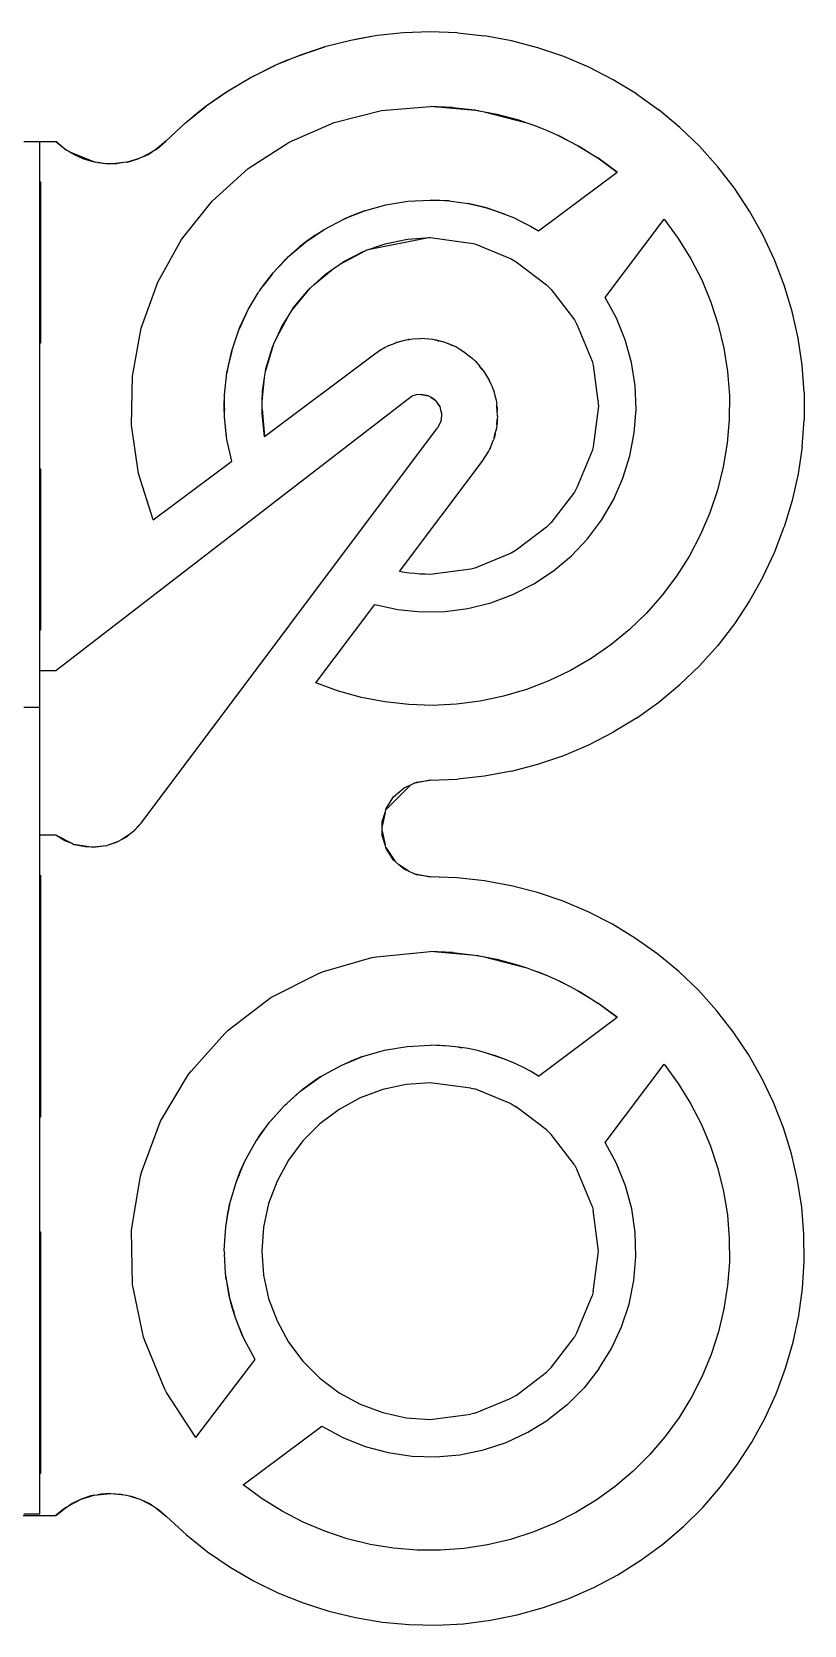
# Model space of a CAD drawing. Header units: millimetres. Extents: x -1533 to 3873, y -634 to 3374.
# Drawn here: x -676 to -436.5, y 2224.3 to 2718.3 of the extents above; entities that cross this region are included whole.
import ezdxf

# ---------------------------------------------------------------- set-up
doc = ezdxf.new("R2010")
doc.units = ezdxf.units.MM
doc.header["$MEASUREMENT"] = 0

msp = doc.modelspace()

# ---------------------------------------------------------------- linework, layer by layer
for p, q in [((-568.95632, 2717.12969), (-577.09238, 2715.66425)), ((-568.95632, 2717.12969), (-575.06849, 2716.08494)), ((-560.73655, 2718.01194), (-568.95632, 2717.12969)), ((-552.47482, 2718.30652), (-560.73655, 2718.01194)), ((-544.00737, 2717.99708), (-552.47482, 2718.30652)), ((-544.00737, 2717.99708), (-535.58509, 2717.07035)), ((-527.25292, 2715.53133), (-535.58509, 2717.07035)), ((-585.10341, 2713.62308), (-592.94872, 2711.01652)), ((-592.94872, 2711.01652), (-586.09396, 2713.32793)), ((-586.09396, 2713.32793), (-585.10341, 2713.62308)), ((-577.09238, 2715.66425), (-585.10341, 2713.62308)), ((-575.06849, 2716.08494), (-577.09238, 2715.66425)), ((-519.05533, 2713.38819), (-527.25292, 2715.53133)), ((-511.03604, 2710.6524), (-519.05533, 2713.38819)), ((-600.58846, 2707.85782), (-607.98383, 2704.16305)), ((-607.07407, 2704.65359), (-600.58846, 2707.85782)), ((-592.94872, 2711.01652), (-600.58846, 2707.85782)), ((-596.79674, 2709.50526), (-600.58846, 2707.85782)), ((-596.79674, 2709.50526), (-592.94872, 2711.01652)), ((-503.23785, 2707.33852), (-511.03604, 2710.6524)), ((-495.70236, 2703.46426), (-503.23785, 2707.33852)), ((-607.98383, 2704.16305), (-615.09727, 2699.95092)), ((-607.07407, 2704.65359), (-607.98383, 2704.16305)), ((-488.46977, 2699.05027), (-495.70236, 2703.46426)), ((-615.09727, 2699.95092), (-621.89265, 2695.24287)), ((-616.82732, 2698.81951), (-621.89265, 2695.24287)), ((-615.09727, 2699.95092), (-616.82732, 2698.81951)), ((-488.46977, 2699.05027), (-481.57867, 2694.12012)), ((-628.33547, 2690.0628), (-621.89265, 2695.24287)), ((-621.89265, 2695.24287), (-625.96285, 2692.05903)), ((-582.26003, 2690.18727), (-567.59168, 2693.87477)), ((-567.59168, 2693.87477), (-567.56614, 2693.88028)), ((-567.56614, 2693.88028), (-552.47482, 2695.13653)), ((-545.52897, 2694.8763), (-552.47482, 2695.13653)), ((-537.37914, 2693.86162), (-552.47482, 2695.13653)), ((-545.52897, 2694.8763), (-538.62205, 2694.0971)), ((-538.62205, 2694.0971), (-537.37914, 2693.86162)), ((-537.37914, 2693.86162), (-536.18419, 2693.63524)), ((-536.18419, 2693.63524), (-522.52688, 2690.10769)), ((-536.18419, 2693.63524), (-531.7928, 2692.80327)), ((-531.7928, 2692.80327), (-525.0795, 2691.0021)), ((-475.06584, 2688.70009), (-481.57867, 2694.12012)), ((-628.33547, 2690.0628), (-634.39298, 2684.437)), ((-628.33547, 2690.0628), (-625.96285, 2692.05903)), ((-596.15838, 2684.15652), (-582.26003, 2690.18727)), ((-525.0795, 2691.0021), (-522.52688, 2690.10769)), ((-522.52688, 2690.10769), (-520.34271, 2689.34239)), ((-520.34271, 2689.34239), (-516.24421, 2687.70944)), ((-520.34271, 2689.34239), (-518.5198, 2688.70367)), ((-518.5198, 2688.70367), (-516.24421, 2687.70944)), ((-516.24421, 2687.70944), (-513.45406, 2686.4904)), ((-468.96602, 2682.81913), (-475.06584, 2688.70009)), ((-678.47482, 2684.30652), (-673.47482, 2684.30652)), ((-673.47482, 2684.30652), (-668.51141, 2684.30652)), ((-673.47482, 2671.80652), (-673.47482, 2684.30652)), ((-665.89459, 2682.07758), (-668.51141, 2684.30652)), ((-668.51141, 2684.30652), (-665.23742, 2681.66222)), ((-634.39298, 2684.437), (-637.67622, 2681.74873)), ((-636.99268, 2682.18812), (-634.39298, 2684.437)), ((-608.88993, 2675.94804), (-596.15838, 2684.15652)), ((-513.45406, 2686.4904), (-509.38547, 2684.45735)), ((-513.45406, 2686.4904), (-512.15045, 2685.92084)), ((-512.15045, 2685.92084), (-509.38547, 2684.45735)), ((-509.38547, 2684.45735), (-506.83467, 2683.10722)), ((-506.83467, 2683.10722), (-502.57557, 2680.50966)), ((-506.83467, 2683.10722), (-506.00718, 2682.66924)), ((-506.00718, 2682.66924), (-502.57557, 2680.50966)), ((-463.31175, 2676.5086), (-468.96602, 2682.81913)), ((-665.23742, 2681.66222), (-665.89459, 2682.07758)), ((-664.55417, 2681.23038), (-665.23742, 2681.66222)), ((-664.55417, 2681.23038), (-656.36031, 2677.85791)), ((-662.98888, 2680.24105), (-664.55417, 2681.23038)), ((-659.8527, 2678.83379), (-662.98888, 2680.24105)), ((-656.54905, 2677.88413), (-659.8527, 2678.83379)), ((-656.36031, 2677.85791), (-656.54905, 2677.88413)), ((-655.64004, 2677.75784), (-656.36031, 2677.85791)), ((-655.64004, 2677.75784), (-652.11901, 2677.41503)), ((-653.14431, 2677.41111), (-655.64004, 2677.75784)), ((-652.11901, 2677.41503), (-653.14431, 2677.41111)), ((-650.87471, 2677.41979), (-652.11901, 2677.41503)), ((-647.42685, 2677.75882), (-650.87471, 2677.41979)), ((-649.70689, 2677.42426), (-650.87471, 2677.41979)), ((-647.42685, 2677.75882), (-649.70689, 2677.42426)), ((-646.59888, 2677.88031), (-647.42685, 2677.75882)), ((-646.59888, 2677.88031), (-642.56484, 2679.10188)), ((-646.30588, 2677.9233), (-646.59888, 2677.88031)), ((-646.30588, 2677.9233), (-643.00958, 2678.89821)), ((-642.56484, 2679.10188), (-643.00958, 2678.89821)), ((-641.61125, 2679.53855), (-642.56484, 2679.10188)), ((-638.69104, 2681.0964), (-641.61125, 2679.53855)), ((-641.61125, 2679.53855), (-639.88426, 2680.3294)), ((-639.88426, 2680.3294), (-638.69104, 2681.0964)), ((-637.67622, 2681.74873), (-638.69104, 2681.0964)), ((-637.67622, 2681.74873), (-636.99268, 2682.18812)), ((-502.57557, 2680.50966), (-500.51689, 2679.2141)), ((-494.53517, 2674.83518), (-500.51689, 2679.2141)), ((-500.51689, 2679.2141), (-500.12443, 2678.96711)), ((-500.12443, 2678.96711), (-494.53517, 2674.83518)), ((-620.11856, 2665.77997), (-608.88993, 2675.94804)), ((-518.86411, 2656.58236), (-494.53517, 2674.83518)), ((-458.13322, 2669.80216), (-463.31175, 2676.5086)), ((-673.47482, 2671.80652), (-673.32482, 2671.80652)), ((-673.47482, 2621.80652), (-673.47482, 2671.80652)), ((-673.32482, 2671.80652), (-673.32482, 2621.80652)), ((-453.45802, 2662.7356), (-458.13322, 2669.80216)), ((-629.54583, 2653.92256), (-620.11856, 2665.77997)), ((-572.86075, 2662.80413), (-576.90533, 2661.28699)), ((-575.77983, 2661.64094), (-572.86075, 2662.80413)), ((-572.86075, 2662.80413), (-566.19971, 2664.65372)), ((-566.19971, 2664.65372), (-559.37774, 2665.77222)), ((-559.37774, 2665.77222), (-552.47482, 2666.14652)), ((-552.47482, 2666.14652), (-549.52615, 2666.07839)), ((-546.58377, 2665.87414), (-552.47482, 2666.14652)), ((-549.52615, 2666.07839), (-546.58377, 2665.87414)), ((-546.58377, 2665.87414), (-543.65397, 2665.53419)), ((-543.65397, 2665.53419), (-540.74299, 2665.05929)), ((-540.74299, 2665.05929), (-537.85705, 2664.45044)), ((-535.00232, 2663.70894), (-540.74299, 2665.05929)), ((-537.85705, 2664.45044), (-535.00232, 2663.70894)), ((-535.00232, 2663.70894), (-532.18488, 2662.83638)), ((-529.41075, 2661.83462), (-535.00232, 2663.70894)), ((-532.18488, 2662.83638), (-529.41075, 2661.83462)), ((-449.31113, 2655.34664), (-453.45802, 2662.7356)), ((-585.39036, 2657.00674), (-579.28273, 2660.24512)), ((-576.90533, 2661.28699), (-579.28273, 2660.24512)), ((-579.28273, 2660.24512), (-577.60026, 2660.91555)), ((-577.60026, 2660.91555), (-575.77983, 2661.64094)), ((-577.60026, 2660.91555), (-576.90533, 2661.28699)), ((-576.90533, 2661.28699), (-575.77983, 2661.64094)), ((-529.41075, 2661.83462), (-526.68585, 2660.7058)), ((-526.68585, 2660.7058), (-524.016, 2659.45231)), ((-524.016, 2659.45231), (-521.4069, 2658.07686)), ((-521.4069, 2658.07686), (-518.86411, 2656.58236)), ((-498.21467, 2635.94254), (-479.95963, 2660.26302)), ((-479.95963, 2660.26302), (-475.56577, 2654.29121)), ((-636.92119, 2640.69095), (-629.54583, 2653.92256)), ((-596.38062, 2648.65118), (-591.11202, 2653.12691)), ((-591.11202, 2653.12691), (-592.97449, 2651.65551)), ((-591.11202, 2653.12691), (-585.39036, 2657.00674)), ((-587.94243, 2655.38755), (-591.11202, 2653.12691)), ((-587.94243, 2655.38755), (-585.39036, 2657.00674)), ((-552.47482, 2654.50652), (-572.18558, 2650.58582)), ((-566.38233, 2652.61976), (-559.49228, 2654.03268)), ((-559.49228, 2654.03268), (-552.47482, 2654.50652)), ((-552.47482, 2654.50652), (-539.84463, 2652.84373)), ((-539.84463, 2652.84373), (-538.58012, 2652.56865)), ((-475.56577, 2654.29121), (-471.66251, 2647.9878)), ((-445.71467, 2647.67467), (-449.31113, 2655.34664)), ((-599.76315, 2645.07978), (-596.93452, 2648.06635)), ((-597.61652, 2647.44822), (-596.38062, 2648.65118)), ((-596.93452, 2648.06635), (-597.61652, 2647.44822)), ((-596.93452, 2648.06635), (-596.38062, 2648.65118)), ((-596.38062, 2648.65118), (-592.97449, 2651.65551)), ((-596.27365, 2648.66533), (-596.2976, 2648.64362)), ((-580.63393, 2646.15911), (-572.66942, 2650.41624)), ((-579.28447, 2647.09585), (-573.0199, 2650.2934)), ((-573.0199, 2650.2934), (-572.66942, 2650.41624)), ((-572.66942, 2650.41624), (-572.18558, 2650.58582)), ((-572.18558, 2650.58582), (-566.38233, 2652.61976)), ((-538.58012, 2652.56865), (-527.39652, 2647.93625)), ((-527.39652, 2647.93625), (-525.76617, 2647.04601)), ((-471.66251, 2647.9878), (-468.27472, 2641.393)), ((-604.31413, 2639.44838), (-601.44102, 2643.22853)), ((-601.44102, 2643.22853), (-601.82381, 2642.80619)), ((-601.44102, 2643.22853), (-601.13437, 2643.63199)), ((-601.13437, 2643.63199), (-597.61652, 2647.44822)), ((-601.13437, 2643.63199), (-599.76315, 2645.07978)), ((-597.61652, 2647.44822), (-599.76315, 2645.07978)), ((-588.41052, 2640.0179), (-582.53755, 2644.83771)), ((-588.41052, 2640.0179), (-585.06231, 2643.08514)), ((-585.06231, 2643.08514), (-582.53755, 2644.83771)), ((-582.53755, 2644.83771), (-580.63393, 2646.15911)), ((-580.63393, 2646.15911), (-579.28447, 2647.09585)), ((-525.76617, 2647.04601), (-516.3722, 2639.83776)), ((-442.68781, 2639.76066), (-445.71467, 2647.67467)), ((-642.04863, 2626.43679), (-636.92119, 2640.69095)), ((-605.42184, 2637.95481), (-605.55584, 2637.77413)), ((-605.42184, 2637.95481), (-605.31753, 2638.12821)), ((-605.31753, 2638.12821), (-604.31413, 2639.44838)), ((-601.82381, 2642.80619), (-604.31413, 2639.44838)), ((-595.40059, 2631.88845), (-589.69348, 2638.84259)), ((-594.74898, 2632.92899), (-590.24854, 2638.33411)), ((-590.24854, 2638.33411), (-589.69348, 2638.84259)), ((-589.69348, 2638.84259), (-588.41052, 2640.0179)), ((-516.3722, 2639.83776), (-514.94358, 2638.40914)), ((-514.94358, 2638.40914), (-507.73535, 2629.01519)), ((-468.27472, 2641.393), (-465.42403, 2634.54886)), ((-440.24671, 2631.6468), (-442.68781, 2639.76066)), ((-608.88105, 2632.2044), (-605.75763, 2637.39661)), ((-605.75763, 2637.39661), (-605.55584, 2637.77413)), ((-494.73596, 2629.54197), (-498.21467, 2635.94254)), ((-465.42403, 2634.54886), (-463.12862, 2627.49908)), ((-611.45529, 2626.73704), (-608.88105, 2632.2044)), ((-611.11797, 2627.36812), (-608.88105, 2632.2044)), ((-600.04626, 2623.50816), (-596.53616, 2630.07508)), ((-598.48194, 2626.96793), (-596.53616, 2630.07508)), ((-596.53616, 2630.07508), (-595.40059, 2631.88845)), ((-595.40059, 2631.88845), (-594.74898, 2632.92899)), ((-507.73535, 2629.01519), (-506.8451, 2627.38482)), ((-492.00909, 2622.78676), (-494.73596, 2629.54197)), ((-438.4044, 2623.37639), (-440.24671, 2631.6468)), ((-644.79187, 2611.53893), (-642.04863, 2626.43679)), ((-613.98979, 2619.37856), (-611.78315, 2625.92998)), ((-611.78315, 2625.92998), (-611.45529, 2626.73704)), ((-611.78315, 2625.92998), (-611.54186, 2626.45166)), ((-611.54186, 2626.45166), (-611.11797, 2627.36812)), ((-611.54186, 2626.45166), (-611.45529, 2626.73704)), ((-611.45529, 2626.73704), (-611.11797, 2627.36812)), ((-600.90712, 2621.60421), (-600.04626, 2623.50816)), ((-600.04626, 2623.50816), (-598.48194, 2626.96793)), ((-558.98261, 2622.92773), (-557.92312, 2623.09971)), ((-557.92312, 2623.09971), (-555.37482, 2623.23652)), ((-551.62554, 2622.93935), (-555.37482, 2623.23652)), ((-506.8451, 2627.38482), (-502.21272, 2616.20127)), ((-463.12862, 2627.49908), (-461.40312, 2620.28858)), ((-437.17071, 2614.99358), (-438.4044, 2623.37639)), ((-673.32482, 2621.80652), (-673.47482, 2621.80652)), ((-673.47482, 2582.79449), (-673.47482, 2621.80652)), ((-615.47509, 2612.62696), (-613.98979, 2619.37856)), ((-613.98979, 2619.37856), (-615.08815, 2614.76108)), ((-603.81122, 2592.85062), (-569.65789, 2618.47422)), ((-603.51767, 2612.99838), (-600.90712, 2621.60421)), ((-603.38949, 2613.81899), (-601.37964, 2620.55915)), ((-601.37964, 2620.55915), (-600.90712, 2621.60421)), ((-569.65789, 2618.47422), (-567.53739, 2619.8941)), ((-567.53739, 2619.8941), (-566.85609, 2620.25117)), ((-566.85609, 2620.25117), (-566.08739, 2620.65405)), ((-566.50717, 2620.47246), (-566.85609, 2620.25117)), ((-566.50717, 2620.47246), (-566.08739, 2620.65405)), ((-565.27705, 2621.07876), (-566.08739, 2620.65405)), ((-565.27705, 2621.07876), (-563.34653, 2621.8397)), ((-563.34653, 2621.8397), (-563.08287, 2621.95376)), ((-563.08287, 2621.95376), (-563.00974, 2621.97245)), ((-562.90286, 2622.01458), (-563.00974, 2621.97245)), ((-562.90286, 2622.01458), (-560.44212, 2622.69082)), ((-560.44212, 2622.69082), (-559.77826, 2622.79858)), ((-559.77826, 2622.79858), (-558.98261, 2622.92773)), ((-559.77826, 2622.79858), (-559.41926, 2622.89036)), ((-558.98261, 2622.92773), (-559.41926, 2622.89036)), ((-551.12257, 2622.81771), (-551.62554, 2622.93935)), ((-551.12257, 2622.81771), (-551.0506, 2622.83635)), ((-551.0506, 2622.83635), (-551.00726, 2622.83234)), ((-551.00726, 2622.83234), (-550.86729, 2622.79257)), ((-550.86729, 2622.79257), (-550.73167, 2622.77921)), ((-550.73167, 2622.77921), (-547.96989, 2622.05526)), ((-550.73167, 2622.77921), (-550.00193, 2622.54669)), ((-550.00193, 2622.54669), (-549.82057, 2622.50283)), ((-547.96989, 2622.05526), (-546.97133, 2621.68561)), ((-547.32547, 2621.78623), (-546.97133, 2621.68561)), ((-546.97133, 2621.68561), (-546.78804, 2621.63353)), ((-546.52699, 2621.50374), (-546.78804, 2621.63353)), ((-546.52699, 2621.50374), (-546.26696, 2621.42486)), ((-546.52699, 2621.50374), (-545.88898, 2621.18653)), ((-544.49916, 2620.60631), (-546.26696, 2621.42486)), ((-546.26696, 2621.42486), (-545.57886, 2621.05706)), ((-543.58349, 2620.04027), (-544.49916, 2620.60631)), ((-542.98865, 2619.67256), (-543.58349, 2620.04027)), ((-543.58349, 2620.04027), (-542.86047, 2619.6808)), ((-542.98865, 2619.67256), (-542.6271, 2619.50488)), ((-542.86047, 2619.6808), (-542.6271, 2619.50488)), ((-542.6271, 2619.50488), (-542.51053, 2619.417)), ((-542.51053, 2619.417), (-542.21571, 2619.19476)), ((-542.51053, 2619.417), (-542.15225, 2619.2255)), ((-541.80675, 2618.94195), (-542.15225, 2619.2255)), ((-542.15225, 2619.2255), (-541.30003, 2618.62871)), ((-541.30003, 2618.62871), (-540.1597, 2617.64487)), ((-490.06955, 2615.76488), (-492.00909, 2622.78676)), ((-461.40312, 2620.28858), (-460.25855, 2612.96339)), ((-615.08815, 2614.76108), (-615.47509, 2612.62696)), ((-603.51767, 2612.99838), (-603.38949, 2613.81899)), ((-540.1597, 2617.64487), (-540.10674, 2617.60495)), ((-540.10674, 2617.60495), (-539.35795, 2617.04048)), ((-540.10674, 2617.60495), (-539.02849, 2616.67988)), ((-539.35795, 2617.04048), (-539.02849, 2616.67988)), ((-539.02849, 2616.67988), (-538.9811, 2616.62801)), ((-538.9811, 2616.62801), (-538.86209, 2616.52533)), ((-538.54568, 2616.26566), (-538.86209, 2616.52533)), ((-538.50824, 2616.22004), (-538.54568, 2616.26566)), ((-538.45237, 2616.17184), (-538.50824, 2616.22004)), ((-538.45237, 2616.17184), (-537.1044, 2614.57388)), ((-537.1044, 2614.57388), (-536.39943, 2613.80225)), ((-536.24856, 2613.55931), (-537.1044, 2614.57388)), ((-536.39943, 2613.80225), (-536.24856, 2613.55931)), ((-536.24856, 2613.55931), (-536.02731, 2613.29703)), ((-536.02731, 2613.29703), (-535.58585, 2612.65909)), ((-502.21272, 2616.20127), (-501.93761, 2614.93662)), ((-501.93761, 2614.93662), (-500.27482, 2602.30652)), ((-488.94261, 2608.56776), (-490.06955, 2615.76488)), ((-436.55222, 2606.54308), (-437.17071, 2614.99358)), ((-645.07724, 2596.39332), (-644.79187, 2611.53893)), ((-616.22165, 2605.75432), (-615.47509, 2612.62696)), ((-604.53903, 2603.68526), (-603.79941, 2611.19472)), ((-604.47498, 2606.86983), (-603.79941, 2611.19472)), ((-603.79941, 2611.19472), (-603.51767, 2612.99838)), ((-535.58585, 2612.65909), (-534.0854, 2610.0761)), ((-533.38649, 2608.54439), (-534.0854, 2610.0761)), ((-533.38649, 2608.54439), (-532.67515, 2606.58947)), ((-488.64293, 2601.2891), (-488.94261, 2608.56776)), ((-460.25855, 2612.96339), (-459.70221, 2605.57021)), ((-668.51099, 2520.29449), (-559.3374, 2604.56982)), ((-616.31482, 2602.30652), (-616.22165, 2605.75432)), ((-616.22131, 2603.25597), (-616.22165, 2605.75432)), ((-604.58626, 2601.33684), (-604.53903, 2603.68526)), ((-604.53903, 2603.68526), (-604.47498, 2606.86983)), ((-559.3374, 2604.56982), (-558.12676, 2605.30845)), ((-556.7845, 2605.76626), (-558.12676, 2605.30845)), ((-555.37482, 2605.92133), (-556.7845, 2605.76626)), ((-555.37482, 2605.92133), (-552.96712, 2605.4424)), ((-553.03557, 2605.4847), (-555.37482, 2605.92133)), ((-552.96712, 2605.4424), (-553.03557, 2605.4847)), ((-552.96712, 2605.4424), (-552.27531, 2605.01484)), ((-552.27531, 2605.01484), (-550.91414, 2604.10534)), ((-551.01131, 2604.23365), (-552.27531, 2605.01484)), ((-550.91414, 2604.10534), (-551.01131, 2604.23365)), ((-550.91414, 2604.10534), (-550.32742, 2603.33062)), ((-550.32742, 2603.33062), (-549.50808, 2602.10439)), ((-549.57464, 2602.33662), (-550.32742, 2603.33062)), ((-532.67515, 2606.58947), (-532.59821, 2606.2551)), ((-532.59821, 2606.2551), (-532.57267, 2606.18949)), ((-532.57267, 2606.18949), (-532.49447, 2605.98857)), ((-532.57267, 2606.18949), (-532.41958, 2605.59195)), ((-532.49447, 2605.98857), (-532.41958, 2605.59195)), ((-532.41958, 2605.59195), (-532.30053, 2604.96144)), ((-532.41958, 2605.59195), (-532.03213, 2604.07967)), ((-532.03213, 2604.07967), (-531.83176, 2602.92422)), ((-459.70221, 2605.57021), (-459.73765, 2598.15622)), ((-436.55222, 2606.54308), (-436.55222, 2598.06997)), ((-616.31482, 2602.30652), (-616.22131, 2603.25597)), ((-616.22071, 2598.84127), (-616.31482, 2602.30652)), ((-616.31482, 2602.30652), (-616.22099, 2600.92362)), ((-616.22099, 2600.92362), (-616.22131, 2603.25597)), ((-616.22071, 2598.84127), (-616.22099, 2600.92362)), ((-615.47227, 2591.96885), (-616.22071, 2598.84127)), ((-615.72971, 2593.68305), (-616.22071, 2598.84127)), ((-604.61641, 2599.83782), (-604.58626, 2601.33684)), ((-603.81122, 2592.85062), (-604.61641, 2599.83782)), ((-604.58626, 2601.33684), (-603.81122, 2592.85062)), ((-549.57464, 2602.33662), (-549.50808, 2602.10439)), ((-549.50808, 2602.10439), (-549.22246, 2601.10783)), ((-549.22246, 2601.10783), (-548.94798, 2599.72789)), ((-549.22246, 2601.10783), (-548.91902, 2600.04906)), ((-548.94798, 2599.72789), (-549.07957, 2598.26846)), ((-548.91902, 2600.04906), (-548.94798, 2599.72789)), ((-531.77794, 2602.19374), (-531.83176, 2602.92422)), ((-531.77794, 2602.19374), (-531.68066, 2601.6785)), ((-531.67895, 2600.84997), (-531.77794, 2602.19374)), ((-531.68066, 2601.6785), (-531.67895, 2600.84997)), ((-531.67895, 2600.84997), (-531.67859, 2600.6744)), ((-531.57482, 2599.43653), (-531.67859, 2600.6744)), ((-531.57629, 2599.17187), (-531.67328, 2598.09977)), ((-531.57629, 2599.17187), (-531.57482, 2599.43653)), ((-500.27482, 2602.30652), (-501.93761, 2589.67643)), ((-489.17443, 2594.0237), (-488.64293, 2601.2891)), ((-642.89894, 2581.40247), (-645.07724, 2596.39332)), ((-642.09378, 2473.00324), (-550.18698, 2595.54565)), ((-615.47227, 2591.96885), (-615.72971, 2593.68305)), ((-549.19601, 2597.55096), (-550.18698, 2595.54565)), ((-549.07957, 2598.26846), (-549.19601, 2597.55096)), ((-549.13272, 2597.67902), (-549.19601, 2597.55096)), ((-549.07957, 2598.26846), (-549.13272, 2597.67902)), ((-532.66816, 2592.45736), (-532.28541, 2593.96636)), ((-532.28541, 2593.96636), (-532.46764, 2592.9789)), ((-531.91514, 2595.42612), (-532.28541, 2593.96636)), ((-531.81816, 2596.4982), (-531.91514, 2595.42612)), ((-531.81816, 2596.4982), (-531.67328, 2598.09977)), ((-531.67161, 2597.29229), (-531.81816, 2596.4982)), ((-531.67328, 2598.09977), (-531.67161, 2597.29229)), ((-490.53017, 2586.86614), (-489.17443, 2594.0237)), ((-459.73765, 2598.15622), (-460.36463, 2590.76871)), ((-437.17071, 2589.61947), (-436.55222, 2598.06997)), ((-613.98511, 2585.21764), (-615.47227, 2591.96885)), ((-534.32728, 2588.32612), (-534.19159, 2588.64126)), ((-534.0417, 2588.88485), (-534.19159, 2588.64126)), ((-534.01065, 2588.9656), (-534.0417, 2588.88485)), ((-533.66658, 2589.86052), (-534.01065, 2588.9656)), ((-534.01065, 2588.9656), (-533.77933, 2589.4328)), ((-533.77933, 2589.4328), (-532.83983, 2591.78053)), ((-532.66816, 2592.45736), (-532.83983, 2591.78053)), ((-532.46764, 2592.9789), (-532.66816, 2592.45736)), ((-501.93761, 2589.67643), (-502.21272, 2588.41178)), ((-460.36463, 2590.76871), (-461.57916, 2583.45479)), ((-437.17071, 2589.61947), (-438.4044, 2581.23665)), ((-638.31405, 2566.96482), (-613.98511, 2585.21764)), ((-561.98739, 2550.9806), (-536.34034, 2585.14918)), ((-536.34034, 2585.14918), (-534.32728, 2588.32612)), ((-502.21272, 2588.41178), (-506.8451, 2577.22823)), ((-492.69251, 2579.90964), (-490.53017, 2586.86614)), ((-673.47482, 2582.79449), (-673.32482, 2582.79449)), ((-673.47482, 2532.79449), (-673.47482, 2582.79449)), ((-673.32482, 2582.79449), (-673.32482, 2532.79449)), ((-638.31405, 2566.96482), (-642.89894, 2581.40247)), ((-495.63329, 2573.24477), (-492.69251, 2579.90964)), ((-461.57916, 2583.45479), (-463.37351, 2576.26111)), ((-438.4044, 2581.23665), (-440.24671, 2572.96625)), ((-507.73535, 2575.59786), (-514.94357, 2566.20392)), ((-506.8451, 2577.22823), (-507.73535, 2575.59786)), ((-463.37351, 2576.26111), (-465.7362, 2569.23359)), ((-499.31421, 2566.95833), (-495.63329, 2573.24477)), ((-465.7362, 2569.23359), (-468.65218, 2562.41702)), ((-440.24671, 2572.96625), (-442.68781, 2564.8524)), ((-516.37222, 2564.77527), (-525.76617, 2557.56704)), ((-514.94357, 2566.20392), (-516.37222, 2564.77527)), ((-503.68736, 2561.13216), (-499.31421, 2566.95833)), ((-445.71467, 2556.93838), (-442.68781, 2564.8524)), ((-503.68736, 2561.13216), (-508.69577, 2555.84212)), ((-468.65218, 2562.41702), (-472.10284, 2555.8549)), ((-527.39652, 2556.6768), (-538.58009, 2552.04442)), ((-525.76617, 2557.56704), (-527.39652, 2556.6768)), ((-514.27425, 2551.15712), (-508.69577, 2555.84212)), ((-472.10284, 2555.8549), (-476.06619, 2549.58908)), ((-449.31113, 2549.26642), (-445.71467, 2556.93838)), ((-560.41556, 2550.71403), (-561.98739, 2550.9806)), ((-558.83632, 2550.4956), (-560.41556, 2550.71403)), ((-557.25114, 2550.3255), (-558.83632, 2550.4956)), ((-555.66151, 2550.20389), (-557.25114, 2550.3255)), ((-554.06891, 2550.13087), (-555.66151, 2550.20389)), ((-552.47482, 2550.10653), (-554.06891, 2550.13087)), ((-539.84472, 2551.76931), (-552.47482, 2550.10653)), ((-538.58009, 2552.04442), (-539.84472, 2551.76931)), ((-520.35014, 2547.13814), (-514.27425, 2551.15712)), ((-476.06619, 2549.58908), (-480.51692, 2543.65954)), ((-449.31113, 2549.26642), (-453.45802, 2541.87745)), ((-526.84433, 2543.83753), (-520.35014, 2547.13814)), ((-587.87508, 2516.49143), (-569.62004, 2540.81191)), ((-569.62004, 2540.81191), (-562.50265, 2539.25902)), ((-562.50265, 2539.25902), (-555.25469, 2538.52708)), ((-547.97054, 2538.62562), (-540.74503, 2539.55337)), ((-540.74503, 2539.55337), (-533.67227, 2541.29825)), ((-533.67227, 2541.29825), (-526.84433, 2543.83753)), ((-480.51692, 2543.65954), (-485.42666, 2538.10409)), ((-453.45802, 2541.87745), (-458.13322, 2534.81089)), ((-555.25469, 2538.52708), (-547.97054, 2538.62562)), ((-485.42666, 2538.10409), (-490.76408, 2532.95818)), ((-458.13322, 2534.81089), (-463.31175, 2528.10445)), ((-673.32482, 2532.79449), (-673.47482, 2532.79449)), ((-673.47482, 2520.29449), (-673.47482, 2532.79449)), ((-490.76408, 2532.95818), (-496.49514, 2528.25462)), ((-496.49514, 2528.25462), (-502.58329, 2524.02343)), ((-468.96602, 2521.79392), (-463.31175, 2528.10445)), ((-673.47482, 2520.29449), (-668.51099, 2520.29449)), ((-673.47482, 2508.80652), (-673.47482, 2520.29449)), ((-508.98968, 2520.29158), (-515.67345, 2517.08289)), ((-502.58329, 2524.02343), (-508.98968, 2520.29158)), ((-475.06584, 2515.91295), (-468.96602, 2521.79392)), ((-580.91382, 2513.94006), (-587.87508, 2516.49143)), ((-522.59197, 2514.41782), (-529.70111, 2512.31338)), ((-515.67345, 2517.08289), (-522.59197, 2514.41782)), ((-481.57867, 2510.49293), (-475.06584, 2515.91295)), ((-573.77116, 2511.95236), (-580.91382, 2513.94006)), ((-566.49266, 2510.54101), (-573.77116, 2511.95236)), ((-559.12474, 2509.71501), (-566.49266, 2510.54101)), ((-551.7144, 2509.47964), (-559.12474, 2509.71501)), ((-544.30891, 2509.83639), (-551.7144, 2509.47964)), ((-536.95551, 2510.78298), (-544.30891, 2509.83639)), ((-529.70111, 2512.31338), (-536.95551, 2510.78298)), ((-488.46977, 2505.56278), (-481.57867, 2510.49293)), ((-673.47482, 2508.80652), (-678.47482, 2508.80652)), ((-673.47482, 2469.29448), (-673.47482, 2508.80652)), ((-488.46977, 2505.56278), (-495.70236, 2501.14879)), ((-503.23785, 2497.27453), (-495.70236, 2501.14879)), ((-511.03604, 2493.96066), (-503.23785, 2497.27453)), ((-527.25292, 2489.08172), (-519.05533, 2491.22486)), ((-519.05533, 2491.22486), (-511.03604, 2493.96066)), ((-558.50467, 2484.87513), (-566.23456, 2477.14524)), ((-560.58444, 2483.92533), (-558.50467, 2484.87513)), ((-558.50467, 2484.87513), (-557.60469, 2485.28613)), ((-552.47482, 2486.30652), (-557.60469, 2485.28613)), ((-557.60469, 2485.28613), (-556.70081, 2485.69892)), ((-556.70081, 2485.69892), (-552.47482, 2486.30652)), ((-552.47482, 2486.30652), (-544.00737, 2486.61598)), ((-535.58509, 2487.54269), (-544.00737, 2486.61598)), ((-527.25292, 2489.08172), (-535.58509, 2487.54269)), ((-566.1193, 2477.53775), (-563.81107, 2481.12944)), ((-563.81107, 2481.12944), (-560.58444, 2483.92533)), ((-566.47908, 2476.31245), (-567.32215, 2472.07409)), ((-567.32215, 2473.44125), (-566.47908, 2476.31245)), ((-566.47908, 2476.31245), (-566.23456, 2477.14524)), ((-566.23456, 2477.14524), (-566.1193, 2477.53775)), ((-644.79633, 2470.15647), (-645.7163, 2469.43562)), ((-644.79633, 2470.15647), (-642.09378, 2473.00324)), ((-644.29349, 2470.55047), (-644.79633, 2470.15647)), ((-642.09378, 2473.00324), (-644.29349, 2470.55047)), ((-567.32215, 2472.07409), (-567.32215, 2473.44125)), ((-567.32215, 2470.53896), (-567.32215, 2472.07409)), ((-567.32215, 2470.53896), (-566.47908, 2466.3006)), ((-567.32215, 2469.1718), (-567.32215, 2470.53896)), ((-668.54635, 2469.29448), (-673.47482, 2469.29448)), ((-673.47482, 2456.79501), (-673.47482, 2469.29448)), ((-665.75694, 2467.5412), (-668.54635, 2469.29448)), ((-663.48878, 2466.61936), (-668.54635, 2469.29448)), ((-663.48878, 2466.61936), (-665.75694, 2467.5412)), ((-663.48878, 2466.61936), (-662.94923, 2466.40007)), ((-662.70473, 2466.30069), (-662.94923, 2466.40007)), ((-657.63532, 2465.5447), (-662.94923, 2466.40007)), ((-659.48308, 2465.61091), (-662.70473, 2466.30069)), ((-657.63532, 2465.5447), (-659.48308, 2465.61091)), ((-656.76998, 2465.5137), (-657.63532, 2465.5447)), ((-652.92777, 2465.95039), (-656.76998, 2465.5137)), ((-656.19052, 2465.49293), (-656.76998, 2465.5137)), ((-652.92777, 2465.95039), (-656.19052, 2465.49293)), ((-652.92777, 2465.95039), (-652.61201, 2466.05307)), ((-649.17803, 2467.29776), (-652.61201, 2466.05307)), ((-649.79461, 2466.96927), (-652.61201, 2466.05307)), ((-649.17803, 2467.29776), (-649.79461, 2466.96927)), ((-648.12703, 2467.85771), (-649.17803, 2467.29776)), ((-645.7163, 2469.43562), (-648.12703, 2467.85771)), ((-646.88687, 2468.51842), (-648.12703, 2467.85771)), ((-645.7163, 2469.43562), (-646.88687, 2468.51842)), ((-566.47908, 2466.3006), (-567.32215, 2469.1718)), ((-566.20894, 2465.38058), (-566.47908, 2466.3006)), ((-566.20894, 2465.38058), (-563.32179, 2461.05965)), ((-566.1193, 2465.0753), (-566.20894, 2465.38058)), ((-563.81107, 2461.48361), (-566.1193, 2465.0753)), ((-563.32179, 2461.05965), (-563.81107, 2461.48361)), ((-562.31777, 2460.18967), (-563.32179, 2461.05965)), ((-558.95902, 2457.94542), (-562.31777, 2460.18967)), ((-560.58444, 2458.68772), (-562.31777, 2460.18967)), ((-673.47482, 2456.79501), (-673.32482, 2456.79501)), ((-673.47482, 2381.79501), (-673.47482, 2456.79501)), ((-673.32482, 2456.79501), (-673.32482, 2381.79501)), ((-558.95902, 2457.94542), (-560.58444, 2458.68772)), ((-557.60469, 2457.32692), (-558.95902, 2457.94542)), ((-557.60469, 2457.32692), (-552.47482, 2456.30652)), ((-556.70081, 2456.91413), (-557.60469, 2457.32692)), ((-552.47482, 2456.30652), (-556.70081, 2456.91413)), ((-544.05265, 2456.00038), (-552.47482, 2456.30652)), ((-535.67493, 2455.08354), (-544.05265, 2456.00038)), ((-527.38589, 2453.56086), (-535.67493, 2455.08354)), ((-519.22928, 2451.44038), (-527.38589, 2453.56086)), ((-511.24815, 2448.73328), (-519.22928, 2451.44038)), ((-503.48463, 2445.45386), (-511.24815, 2448.73328)), ((-495.97971, 2441.61942), (-503.48463, 2445.45386)), ((-488.773, 2437.25021), (-495.97971, 2441.61942)), ((-481.90253, 2432.36928), (-488.773, 2437.25021)), ((-585.58632, 2426.95171), (-570.52352, 2431.29006)), ((-570.52352, 2431.29006), (-569.11044, 2431.57695)), ((-569.11044, 2431.57695), (-552.47482, 2433.13653)), ((-545.51815, 2432.87549), (-552.47482, 2433.13653)), ((-537.35572, 2431.85764), (-552.47482, 2433.13653)), ((-545.51815, 2432.87549), (-538.6006, 2432.09386)), ((-538.6006, 2432.09386), (-537.35572, 2431.85764)), ((-537.35572, 2431.85764), (-536.15922, 2431.63059)), ((-536.15922, 2431.63059), (-522.48187, 2428.09212)), ((-536.15922, 2431.63059), (-531.76107, 2430.79602)), ((-531.76107, 2430.79602), (-525.03804, 2428.98928)), ((-475.40457, 2427.00241), (-481.90253, 2432.36928)), ((-601.8521, 2418.915), (-586.93548, 2426.44303)), ((-586.93548, 2426.44303), (-585.58632, 2426.95171)), ((-525.03804, 2428.98928), (-522.48187, 2428.09212)), ((-522.48187, 2428.09212), (-520.29468, 2427.32447)), ((-520.29468, 2427.32447), (-516.191, 2425.68665)), ((-520.29468, 2427.32447), (-518.46931, 2426.6838)), ((-518.46931, 2426.6838), (-516.191, 2425.68665)), ((-516.191, 2425.68665), (-513.39699, 2424.46378)), ((-469.31342, 2421.17792), (-475.40457, 2427.00241)), ((-513.39699, 2424.46378), (-509.32372, 2422.42471)), ((-513.39699, 2424.46378), (-512.09182, 2423.89254)), ((-512.09182, 2423.89254), (-509.32372, 2422.42471)), ((-509.32372, 2422.42471), (-506.76992, 2421.07051)), ((-506.76992, 2421.07051), (-502.50606, 2418.46503)), ((-506.76992, 2421.07051), (-505.94144, 2420.6312)), ((-505.94144, 2420.6312), (-502.50606, 2418.46503)), ((-463.66125, 2414.92655), (-469.31342, 2421.17792)), ((-615.10963, 2408.74566), (-601.8521, 2418.915)), ((-502.50606, 2418.46503), (-500.44569, 2417.16588)), ((-494.45891, 2412.77419), (-500.44569, 2417.16588)), ((-500.44569, 2417.16588), (-500.05277, 2416.91812)), ((-500.05277, 2416.91812), (-494.45891, 2412.77419)), ((-518.84127, 2394.56821), (-494.45891, 2412.77419)), ((-458.47786, 2408.28131), (-463.66125, 2414.92655)), ((-626.60118, 2396.06531), (-616.15355, 2407.75116)), ((-616.15355, 2407.75116), (-615.10963, 2408.74566)), ((-453.79063, 2401.27726), (-458.47786, 2408.28131)), ((-573.50161, 2400.58438), (-566.64047, 2402.55506)), ((-566.64047, 2402.55506), (-559.60221, 2403.74741)), ((-559.60221, 2403.74741), (-552.47482, 2404.14652)), ((-549.52391, 2404.07828), (-552.47482, 2404.14652)), ((-546.57931, 2403.87372), (-552.47482, 2404.14652)), ((-546.57931, 2403.87372), (-549.52391, 2404.07828)), ((-543.64731, 2403.53326), (-546.57931, 2403.87372)), ((-543.64731, 2403.53326), (-544.62948, 2403.6015)), ((-540.73418, 2403.05765), (-543.64731, 2403.53326)), ((-543.64731, 2403.53326), (-542.68401, 2403.32987)), ((-537.84616, 2402.44788), (-540.73418, 2403.05765)), ((-534.9894, 2401.70527), (-537.84616, 2402.44788)), ((-532.17002, 2400.8314), (-534.9894, 2401.70527)), ((-529.39405, 2399.82815), (-534.9894, 2401.70527)), ((-529.39405, 2399.82815), (-532.17002, 2400.8314)), ((-449.62431, 2393.95138), (-453.79063, 2401.27726)), ((-627.47305, 2394.91697), (-626.60118, 2396.06531)), ((-586.35267, 2394.41601), (-580.09985, 2397.86001)), ((-580.09985, 2397.86001), (-573.50161, 2400.58438)), ((-580.09985, 2397.86001), (-576.90533, 2399.28699)), ((-573.50161, 2400.58438), (-576.90533, 2399.28699)), ((-526.66742, 2398.69765), (-529.39405, 2399.82815)), ((-523.99596, 2397.44233), (-526.66742, 2398.69765)), ((-521.38539, 2396.06487), (-523.99596, 2397.44233)), ((-518.84127, 2394.56821), (-521.38539, 2396.06487)), ((-498.25382, 2374.00561), (-479.91058, 2398.20159)), ((-479.91058, 2398.20159), (-475.57304, 2392.30196)), ((-636.10022, 2380.60791), (-627.47305, 2394.91697)), ((-592.1819, 2390.29546), (-586.35267, 2394.41601)), ((-587.94243, 2393.38754), (-592.1819, 2390.29546)), ((-586.35267, 2394.41601), (-587.94243, 2393.38754)), ((-559.90366, 2391.9752), (-567.18126, 2390.39206)), ((-552.47482, 2392.50652), (-559.90366, 2391.9752)), ((-539.84472, 2390.84374), (-552.47482, 2392.50652)), ((-475.57304, 2392.30196), (-471.71402, 2386.07881)), ((-446.00087, 2386.34234), (-449.62431, 2393.95138)), ((-597.51465, 2385.54986), (-596.94857, 2386.05361)), ((-596.94857, 2386.05361), (-592.53351, 2389.98256)), ((-592.97449, 2389.65551), (-596.94857, 2386.05361)), ((-592.97449, 2389.65551), (-592.53351, 2389.98256)), ((-592.53351, 2389.98256), (-592.1819, 2390.29546)), ((-574.15949, 2387.78931), (-580.69627, 2384.21996)), ((-567.18126, 2390.39206), (-574.15949, 2387.78931)), ((-539.84472, 2390.84374), (-538.58009, 2390.56863)), ((-527.39652, 2385.93625), (-538.58009, 2390.56863)), ((-471.71402, 2386.07881), (-468.35751, 2379.57085)), ((-442.93945, 2378.49031), (-446.00087, 2386.34234)), ((-673.32482, 2381.79501), (-673.47482, 2381.79501)), ((-673.47482, 2346.30652), (-673.47482, 2381.79501)), ((-602.05766, 2380.49088), (-597.61652, 2385.44822)), ((-597.61652, 2385.44822), (-601.82381, 2380.80619)), ((-597.55958, 2385.49982), (-597.61652, 2385.44822)), ((-597.55958, 2385.49982), (-597.51465, 2385.54986)), ((-580.69627, 2384.21996), (-586.65855, 2379.75665)), ((-527.39652, 2385.93625), (-525.76617, 2385.04601)), ((-516.37222, 2377.83778), (-525.76617, 2385.04601)), ((-641.91751, 2364.94472), (-636.10022, 2380.60791)), ((-605.81097, 2375.29682), (-603.2901, 2378.82913)), ((-605.55584, 2375.77413), (-603.2901, 2378.82913)), ((-603.2901, 2378.82913), (-602.28424, 2380.23857)), ((-602.28424, 2380.23857), (-602.05766, 2380.49088)), ((-602.05766, 2380.49088), (-601.82381, 2380.80619)), ((-586.65855, 2379.75665), (-591.92495, 2374.49026)), ((-516.37222, 2377.83778), (-514.94357, 2376.40913)), ((-507.73535, 2367.01519), (-514.94357, 2376.40913)), ((-468.35751, 2379.57085), (-465.52441, 2372.81857)), ((-440.4562, 2370.43672), (-442.93945, 2378.49031)), ((-609.90318, 2368.19074), (-606.43103, 2374.42798)), ((-605.55584, 2375.77413), (-606.43103, 2374.42798)), ((-606.43103, 2374.42798), (-605.81097, 2375.29682)), ((-605.55584, 2375.77413), (-605.81097, 2375.29682)), ((-591.92495, 2374.49026), (-596.38826, 2368.52798)), ((-494.70152, 2367.46884), (-498.25382, 2374.00561)), ((-465.52441, 2372.81857), (-463.23232, 2365.864)), ((-611.45529, 2364.73704), (-609.90318, 2368.19074)), ((-610.95979, 2365.66406), (-609.90318, 2368.19074)), ((-596.38826, 2368.52798), (-599.95762, 2361.99119)), ((-507.73535, 2367.01519), (-506.8451, 2365.38482)), ((-491.93382, 2360.56319), (-494.70152, 2367.46884)), ((-438.56424, 2362.22409), (-440.4562, 2370.43672)), ((-644.90375, 2348.0945), (-642.27253, 2363.54722)), ((-642.27253, 2363.54722), (-641.91751, 2364.94472)), ((-614.65886, 2354.75267), (-612.65727, 2361.60486)), ((-612.65727, 2361.60486), (-611.45529, 2364.73704)), ((-612.65727, 2361.60486), (-611.74017, 2363.79792)), ((-611.74017, 2363.79792), (-610.95979, 2365.66406)), ((-611.45529, 2364.73704), (-611.74017, 2363.79792)), ((-610.95979, 2365.66406), (-611.45529, 2364.73704)), ((-599.95762, 2361.99119), (-602.56036, 2355.01296)), ((-502.21272, 2354.20127), (-506.8451, 2365.38482)), ((-463.23232, 2365.864), (-461.49553, 2358.7504)), ((-437.27355, 2353.89577), (-438.56424, 2362.22409)), ((-489.9883, 2353.38244), (-491.93382, 2360.56319)), ((-461.49553, 2358.7504), (-460.32483, 2351.52205)), ((-615.88293, 2347.71985), (-615.08815, 2352.76109)), ((-615.88293, 2347.71985), (-615.1959, 2351.66716)), ((-615.1959, 2351.66716), (-614.89423, 2353.40039)), ((-615.1959, 2351.66716), (-615.08815, 2352.76109)), ((-614.65886, 2354.75267), (-615.08815, 2352.76109)), ((-614.89423, 2353.40039), (-615.08815, 2352.76109)), ((-614.89423, 2353.40039), (-614.65886, 2354.75267)), ((-602.56036, 2355.01296), (-604.1435, 2347.73536)), ((-502.21272, 2354.20127), (-501.93761, 2352.93662)), ((-500.27482, 2340.30652), (-501.93761, 2352.93662)), ((-488.89138, 2346.02412), (-489.9883, 2353.38244)), ((-460.32483, 2351.52205), (-459.72752, 2344.2239)), ((-436.59095, 2345.49573), (-437.27355, 2353.89577)), ((-645.03124, 2346.65828), (-644.90375, 2348.0945)), ((-644.72559, 2329.95251), (-645.03124, 2346.65828)), ((-616.31418, 2340.59434), (-615.88293, 2347.71985)), ((-604.1435, 2347.73536), (-604.67482, 2340.30652)), ((-673.47482, 2346.30652), (-673.32482, 2346.30652)), ((-673.47482, 2271.30652), (-673.47482, 2346.30652)), ((-673.32482, 2346.30652), (-673.32482, 2271.30652)), ((-488.65796, 2338.58814), (-488.89138, 2346.02412)), ((-459.72752, 2344.2239), (-459.7073, 2336.90137)), ((-436.52003, 2337.06829), (-436.59095, 2345.49573)), ((-616.31482, 2340.30652), (-616.30467, 2340.40964)), ((-616.31482, 2340.30652), (-616.25512, 2339.44719)), ((-616.30467, 2340.40964), (-616.31418, 2340.59434)), ((-615.9472, 2333.46523), (-616.25512, 2339.44719)), ((-604.67482, 2340.30652), (-604.1435, 2332.87769)), ((-501.93761, 2327.67643), (-500.27482, 2340.30652)), ((-489.2912, 2331.1755), (-488.65796, 2338.58814)), ((-459.7073, 2336.90137), (-460.26431, 2329.60004)), ((-437.06117, 2328.65793), (-436.52003, 2337.06829)), ((-614.78659, 2326.42167), (-615.9472, 2333.46523)), ((-615.70157, 2331.47901), (-615.9472, 2333.46523)), ((-604.1435, 2332.87769), (-602.56036, 2325.60009)), ((-641.32024, 2313.59461), (-644.72559, 2329.95251)), ((-615.70157, 2331.47901), (-614.78659, 2326.42167)), ((-501.93761, 2327.67643), (-502.21272, 2326.41178)), ((-490.78252, 2323.88686), (-489.2912, 2331.1755)), ((-460.26431, 2329.60004), (-461.39507, 2322.36533)), ((-438.21152, 2320.30907), (-437.06117, 2328.65793)), ((-613.87357, 2322.8211), (-614.78659, 2326.42167)), ((-614.1807, 2324.27579), (-614.78659, 2326.42167)), ((-614.1807, 2324.27579), (-613.87357, 2322.8211)), ((-613.4, 2321.51075), (-614.1807, 2324.27579)), ((-612.84686, 2319.5517), (-613.87357, 2322.8211)), ((-613.87357, 2322.8211), (-613.4, 2321.51075)), ((-602.56036, 2325.60009), (-599.95762, 2318.62186)), ((-506.8451, 2315.22823), (-502.21272, 2326.41178)), ((-493.11165, 2316.82122), (-490.78252, 2323.88686)), ((-461.39507, 2322.36533), (-463.09255, 2315.24225)), ((-612.84686, 2319.5517), (-613.4, 2321.51075)), ((-610.86595, 2314.49912), (-612.84686, 2319.5517)), ((-611.48099, 2316.2009), (-612.84686, 2319.5517)), ((-599.95762, 2318.62186), (-596.38826, 2312.08507)), ((-496.24697, 2310.07452), (-493.11165, 2316.82122)), ((-439.965, 2312.06577), (-438.21152, 2320.30907)), ((-640.87754, 2312.22238), (-641.32024, 2313.59461)), ((-634.88622, 2297.73752), (-640.87754, 2312.22238)), ((-611.48099, 2316.2009), (-610.86595, 2314.49912)), ((-610.52015, 2313.84375), (-611.48099, 2316.2009)), ((-610.15227, 2312.94126), (-610.86595, 2314.49912)), ((-610.86595, 2314.49912), (-610.52015, 2313.84375)), ((-610.15227, 2312.94126), (-610.52015, 2313.84375)), ((-606.7365, 2306.67296), (-610.15227, 2312.94126)), ((-596.38826, 2312.08507), (-591.92495, 2306.12279)), ((-514.94358, 2304.20391), (-507.73535, 2313.59786)), ((-506.8451, 2315.22823), (-507.73535, 2313.59786)), ((-463.09255, 2315.24225), (-465.34619, 2308.27512)), ((-442.31236, 2303.97153), (-439.965, 2312.06577)), ((-500.1459, 2303.73838), (-496.24697, 2310.07452)), ((-465.34619, 2308.27512), (-468.14197, 2301.50732)), ((-625.08539, 2282.46955), (-606.7365, 2306.67296)), ((-591.92495, 2306.12279), (-586.65855, 2300.85639)), ((-525.76617, 2295.56704), (-516.3722, 2302.77528)), ((-514.94358, 2304.20391), (-516.3722, 2302.77528)), ((-500.1459, 2303.73838), (-504.75548, 2297.89886)), ((-445.2412, 2296.0691), (-442.31236, 2303.97153)), ((-634.23017, 2296.45338), (-634.88622, 2297.73752)), ((-586.65855, 2300.85639), (-580.69627, 2296.39309)), ((-510.01312, 2292.63526), (-504.75548, 2297.89886)), ((-468.14197, 2301.50732), (-471.46249, 2294.98092)), ((-625.08539, 2282.46955), (-634.23017, 2296.45338)), ((-580.69627, 2296.39309), (-574.15949, 2292.82374)), ((-574.15949, 2292.82374), (-567.18126, 2290.22098)), ((-538.58012, 2290.0444), (-527.39652, 2294.6768)), ((-525.76617, 2295.56704), (-527.39652, 2294.6768)), ((-510.01312, 2292.63526), (-515.84741, 2288.01906)), ((-471.46249, 2294.98092), (-475.28709, 2288.73655)), ((-448.73607, 2288.40015), (-445.2412, 2296.0691)), ((-567.18126, 2290.22098), (-559.90366, 2288.63784)), ((-559.90366, 2288.63784), (-552.47482, 2288.10653)), ((-552.47482, 2288.10653), (-539.84463, 2289.76932)), ((-538.58012, 2290.0444), (-539.84463, 2289.76932)), ((-522.17912, 2284.11297), (-515.84741, 2288.01906)), ((-475.28709, 2288.73655), (-479.59197, 2282.81306)), ((-452.77852, 2281.00519), (-448.73607, 2288.40015)), ((-610.49434, 2267.84174), (-586.11245, 2286.04737)), ((-586.11245, 2286.04737), (-579.57166, 2282.50248)), ((-579.57166, 2282.50248), (-572.66287, 2279.74261)), ((-528.92227, 2280.97001), (-522.17912, 2284.11297)), ((-479.59197, 2282.81306), (-484.35035, 2277.24731)), ((-572.66287, 2279.74261), (-565.47993, 2277.80523)), ((-565.47993, 2277.80523), (-558.12036, 2276.71664)), ((-543.27221, 2277.13329), (-535.98527, 2278.63286)), ((-535.98527, 2278.63286), (-528.92227, 2280.97001)), ((-457.34721, 2273.92325), (-452.77852, 2281.00519)), ((-558.12036, 2276.71664), (-550.68413, 2276.49164)), ((-550.68413, 2276.49164), (-543.27221, 2277.13329)), ((-484.35035, 2277.24731), (-489.53261, 2272.07394)), ((-462.41803, 2267.19172), (-457.34721, 2273.92325)), ((-673.32482, 2271.30652), (-673.47482, 2271.30652)), ((-673.47482, 2258.80652), (-673.47482, 2271.30652)), ((-604.60217, 2263.4941), (-610.49434, 2267.84174)), ((-489.53261, 2272.07394), (-495.10652, 2267.32511)), ((-664.37748, 2261.46189), (-660.68137, 2263.38489)), ((-660.68137, 2263.38489), (-663.50153, 2262.0304)), ((-660.68137, 2263.38489), (-656.68638, 2264.56766)), ((-657.71144, 2264.36851), (-660.68137, 2263.38489)), ((-656.68638, 2264.56766), (-657.71144, 2264.36851)), ((-656.68638, 2264.56766), (-655.66536, 2264.76603)), ((-655.66536, 2264.76603), (-651.51811, 2265.16517)), ((-654.64029, 2264.96519), (-655.66536, 2264.76603)), ((-651.51811, 2265.16517), (-654.64029, 2264.96519)), ((-651.51811, 2265.16517), (-648.33547, 2264.95734)), ((-651.51811, 2265.16517), (-647.29112, 2264.75038)), ((-648.33547, 2264.95734), (-647.29112, 2264.75038)), ((-647.29112, 2264.75038), (-646.25118, 2264.5443)), ((-646.25118, 2264.5443), (-642.18549, 2263.31576)), ((-646.25118, 2264.5443), (-645.20688, 2264.33735)), ((-645.20688, 2264.33735), (-642.18549, 2263.31576)), ((-642.18549, 2263.31576), (-639.32262, 2261.9099)), ((-642.18549, 2263.31576), (-638.4361, 2261.3203)), ((-598.38564, 2259.6244), (-604.60217, 2263.4941)), ((-501.03739, 2263.0304), (-507.28831, 2259.21653)), ((-495.10652, 2267.32511), (-501.03739, 2263.0304)), ((-467.96421, 2260.84612), (-462.41803, 2267.19172)), ((-704.80206, 2258.30306), (-668.51141, 2258.30306)), ((-678.47482, 2258.80653), (-673.47482, 2258.80652)), ((-668.51141, 2258.30306), (-665.24991, 2260.89567)), ((-666.12585, 2260.32717), (-668.51141, 2258.30306)), ((-665.24991, 2260.89567), (-666.12585, 2260.32717)), ((-665.24991, 2260.89567), (-664.37748, 2261.46189)), ((-663.50153, 2262.0304), (-664.37748, 2261.46189)), ((-639.32262, 2261.9099), (-638.4361, 2261.3203)), ((-638.4361, 2261.3203), (-637.55342, 2260.73326)), ((-637.55342, 2260.73326), (-634.26344, 2258.04705)), ((-637.55342, 2260.73326), (-636.66691, 2260.14367)), ((-636.66691, 2260.14367), (-634.26344, 2258.04705)), ((-634.26344, 2258.04705), (-628.07514, 2252.32589)), ((-591.88345, 2256.25672), (-598.38564, 2259.6244)), ((-507.28831, 2259.21653), (-513.8204, 2255.9072)), ((-473.95647, 2254.91994), (-467.96421, 2260.84612)), ((-585.13605, 2253.41202), (-591.88345, 2256.25672)), ((-578.18542, 2251.10801), (-585.13605, 2253.41202)), ((-520.593, 2253.12305), (-527.56398, 2250.88137)), ((-513.8204, 2255.9072), (-520.593, 2253.12305)), ((-480.36319, 2249.44448), (-473.95647, 2254.91994)), ((-628.07514, 2252.32589), (-621.48779, 2247.06913)), ((-571.07481, 2249.35902), (-578.18542, 2251.10801)), ((-563.84847, 2248.17591), (-571.07481, 2249.35902)), ((-556.55136, 2247.56608), (-563.84847, 2248.17591)), ((-541.92661, 2248.07777), (-549.22889, 2247.53329)), ((-534.68997, 2249.19611), (-541.92661, 2248.07777)), ((-527.56398, 2250.88137), (-534.68997, 2249.19611)), ((-487.15054, 2244.44861), (-480.36319, 2249.44448)), ((-621.48779, 2247.06913), (-614.53615, 2242.30453)), ((-549.22889, 2247.53329), (-556.55136, 2247.56608)), ((-494.2827, 2239.95875), (-487.15054, 2244.44861)), ((-614.53615, 2242.30453), (-607.25692, 2238.05721)), ((-607.25692, 2238.05721), (-599.68853, 2234.34962)), ((-501.72204, 2235.99854), (-494.2827, 2239.95875)), ((-599.68853, 2234.34962), (-591.87093, 2231.20132)), ((-509.42926, 2232.58893), (-501.72204, 2235.99854)), ((-591.87093, 2231.20132), (-583.84538, 2228.62891)), ((-583.84538, 2228.62891), (-575.65423, 2226.646)), ((-525.48347, 2227.49045), (-517.3637, 2229.7479)), ((-517.3637, 2229.7479), (-509.42926, 2232.58893)), ((-575.65423, 2226.646), (-567.34074, 2225.26304)), ((-567.34074, 2225.26304), (-558.94878, 2224.48733)), ((-558.94878, 2224.48733), (-550.52264, 2224.32296)), ((-550.52264, 2224.32296), (-542.10681, 2224.7708)), ((-542.10681, 2224.7708), (-533.74571, 2225.8285)), ((-533.74571, 2225.8285), (-525.48347, 2227.49045))]:
    msp.add_line(p, q)

doc.saveas('drawing.dxf')
